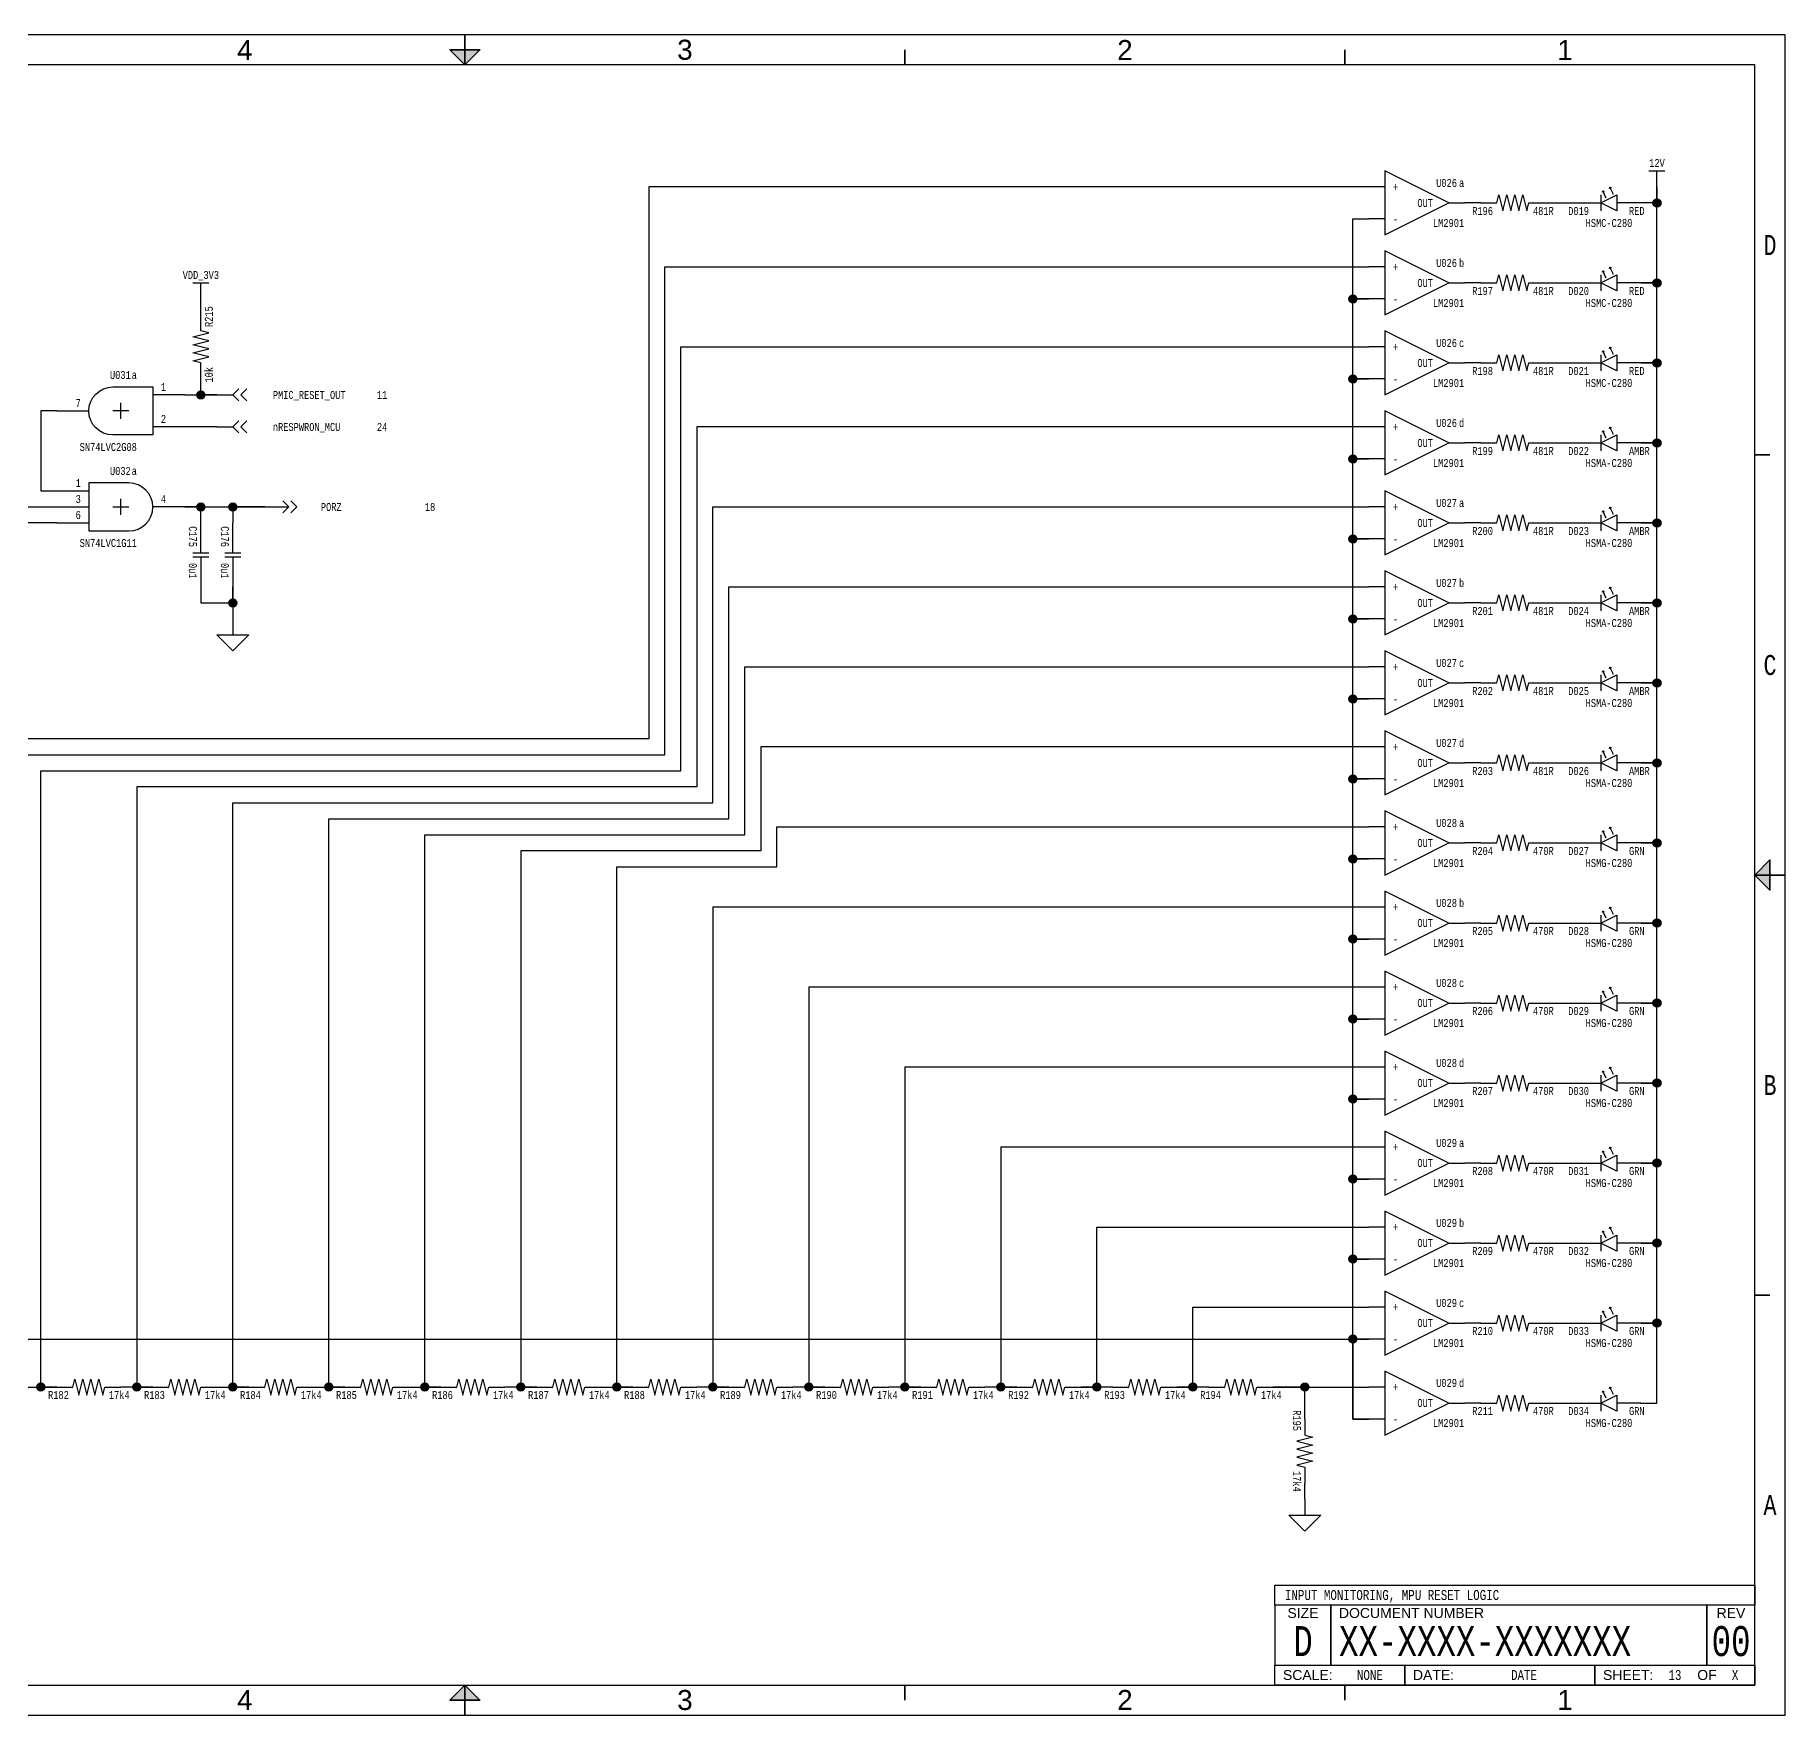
# Paper-space layout '13' of a CAD drawing. Header units: inches. Extents: x 0.2 to 16.8, y 0.2 to 10.8.
# Drawn here: x 5.81 to 16.75, y 0.25 to 10.75 of the extents above; entities that cross this region are included whole.
import ezdxf
from ezdxf.enums import TextEntityAlignment as Align

# ---------------------------------------------------------------- set-up
doc = ezdxf.new("R2010")
doc.units = ezdxf.units.IN
doc.header["$MEASUREMENT"] = 0
for name, color, linetype in [('BORDER', 13, 'Continuous'), ('COMPONENT', 14, 'Continuous'), ('SIGNAL', 84, 'Continuous'), ('TEXT', 252, 'Continuous')]:
    doc.layers.add(name, color=color, linetype=linetype)
doc.styles.add('Monotxt_75', font='monotxt.shx', dxfattribs={"width": 0.75})
doc.styles.get("Standard").update_dxf_attribs({"font": 'arial.ttf'})

# ---------------------------------------------------------------- blocks, each defined once
blk = doc.blocks.new('ANSI B Frame')
at = {"layer": 'BORDER', "lineweight": 35}
h = blk.add_hatch(color=256, dxfattribs=at)
h.dxf.hatch_style = 1
h.paths.add_polyline_path([(8.59375, 10.65625), (8.5, 10.65625), (8.5, 10.5625)])
h.paths.add_polyline_path([(8.5, 10.5625), (8.5, 10.65625), (8.40625, 10.65625)])
h = blk.add_hatch(color=256, dxfattribs=at)
h.dxf.hatch_style = 1
h.paths.add_polyline_path([(16.65625, 5.59375), (16.65625, 5.5), (16.5625, 5.5)])
h.paths.add_polyline_path([(16.5625, 5.5), (16.65625, 5.5), (16.65625, 5.40625)])
h = blk.add_hatch(color=256, dxfattribs=at)
h.dxf.hatch_style = 1
h.paths.add_polyline_path([(8.59375, 0.34375), (8.5, 0.34375), (8.5, 0.4375)])
h.paths.add_polyline_path([(8.5, 0.4375), (8.5, 0.34375), (8.40625, 0.34375)])
at = {"layer": 'BORDER'}
for points in [[(0.25, 0.25), (16.75, 0.25), (16.75, 10.75), (0.25, 10.75)], [(0.4375, 0.4375), (16.5625, 0.4375), (16.5625, 10.5625), (0.4375, 10.5625)], [(13.5625, 1.0625), (16.5625, 1.0625), (16.5625, 0.9375), (13.5625, 0.9375)], [(13.5625, 0.9375), (13.5625, 0.5625), (13.9125, 0.5625), (13.9125, 0.9375), (13.9125, 0.5625), (16.2625, 0.5625), (16.2625, 0.9375), (16.2625, 0.5625), (16.5625, 0.5625), (16.5625, 0.9375)], [(16.5625, 0.4375), (15.5625, 0.4375), (15.5625, 0.5625), (15.5625, 0.4375), (14.375, 0.4375), (14.375, 0.5625), (14.375, 0.4375), (13.5625, 0.4375), (13.5625, 0.5625), (16.5625, 0.5625)]]:
    blk.add_lwpolyline(points, close=True, dxfattribs=at)
at = {"layer": 'BORDER', "lineweight": 35}
for points in [[(8.5, 10.5625), (8.5, 10.75)], [(11.25, 10.65625), (11.25, 10.5625)], [(14, 10.65625), (14, 10.5625)], [(16.65625, 8.125), (16.5625, 8.125)], [(16.5625, 5.5), (16.75, 5.5)], [(16.65625, 2.875), (16.5625, 2.875)], [(8.5, 0.4375), (8.5, 0.25)], [(11.25, 0.34375), (11.25, 0.4375)], [(14, 0.34375), (14, 0.4375)]]:
    blk.add_lwpolyline(points, dxfattribs=at)
for points in [[(8.5, 10.5625), (8.59375, 10.65625), (8.40625, 10.65625)], [(16.5625, 5.5), (16.65625, 5.59375), (16.65625, 5.40625)], [(8.5, 0.4375), (8.59375, 0.34375), (8.40625, 0.34375)]]:
    blk.add_lwpolyline(points, close=True, dxfattribs=at)
at = {"layer": 'BORDER', "style": 'Monotxt_75', "width": 0.75}
for s, p in [('D', (16.65625, 9.4375)), ('C', (16.65625, 6.8125)), ('B', (16.65625, 4.1875)), ('A', (16.65625, 1.5625))]:
    blk.add_text(s, height=0.125, dxfattribs=at).set_placement(p, align=Align.MIDDLE_CENTER)
at = {"layer": 'BORDER'}
for s, p in [('SIZE', (13.7375, 0.8875)), ('REV', (16.4125, 0.8875)), ('OF', (16.2625, 0.5))]:
    blk.add_text(s, height=0.0625, dxfattribs=at).set_placement(p, align=Align.MIDDLE_CENTER)
for s, p in [('DOCUMENT NUMBER', (13.9625, 0.8875)), ('SCALE:', (13.6125, 0.5)), ('DATE:', (14.425, 0.5)), ('SHEET:', (15.6125, 0.5))]:
    blk.add_text(s, height=0.0625, dxfattribs=at).set_placement(p, align=Align.MIDDLE_LEFT)
at = {"layer": 'BORDER', "flags": 8}
for tag, p in [('ZN6', (1.625, 10.65787)), ('ZN5', (4.375, 10.66009)), ('ZN4', (7.125, 10.65625)), ('ZN3', (9.875, 10.65796)), ('ZN2', (12.625, 10.65574)), ('ZN1', (15.375, 10.65574)), ('ZN6', (1.625, 0.34375)), ('ZN5', (4.375, 0.34375)), ('ZN4', (7.125, 0.34375)), ('ZN3', (9.875, 0.34375)), ('ZN2', (12.625, 0.34375)), ('ZN1', (15.375, 0.34375))]:
    blk.add_attdef(tag, text='', height=0.125, dxfattribs=at).set_placement(p, align=Align.MIDDLE_CENTER)
at = {"layer": 'TEXT', "style": 'Monotxt_75', "width": 0.75, "flags": 8}
for tag, height, p in [('DESRP', 0.0625, (13.625, 1)), ('DWG_NO', 0.1875, (13.9625, 0.7125))]:
    blk.add_attdef(tag, text='', height=height, dxfattribs=at).set_placement(p, align=Align.MIDDLE_LEFT)
for tag, height, p in [('SHTSZ', 0.1875, (13.7375, 0.7125)), ('REV', 0.1875, (16.4125, 0.7125)), ('SCALE', 0.0625, (14.15625, 0.5)), ('REVDATE', 0.0625, (15.11875, 0.5)), ('CURRSHT', 0.0625, (16.0625, 0.5)), ('LASTSHT', 0.0625, (16.4375, 0.5))]:
    blk.add_attdef(tag, text='', height=height, dxfattribs=at).set_placement(p, align=Align.MIDDLE_CENTER)
blk = doc.blocks.new('FLOAT_GND')
blk.add_lwpolyline([(0, 0), (0, -0.05)])
blk.add_lwpolyline([(-0.05, -0.05), (0.05, -0.05), (0, -0.1)], close=True)
blk = doc.blocks.new('RES')
blk.add_lwpolyline([(-0.2, 0), (-0.1, 0), (-0.0875, 0.05), (-0.0625, -0.05), (-0.0375, 0.05), (-0.0125, -0.05), (0.0125, 0.05), (0.0375, -0.05), (0.0625, 0.05), (0.0875, -0.05), (0.1, 0), (0.2, 0)])
at = {"layer": 'TEXT', "style": 'Monotxt_75', "width": 0.75, "flags": 8}
blk.add_attdef('REFID', text='', height=0.05, dxfattribs=at).set_placement((-0.125, -0.025), align=Align.TOP_RIGHT)
blk.add_attdef('VALUE', text='', height=0.05, dxfattribs=at).set_placement((0.125, -0.025), align=Align.TOP_LEFT)
blk = doc.blocks.new('LED')
for points in [[(-0.2, 0), (-0.05, 0)], [(-0.05, 0.05), (-0.05, 0.05), (-0.05, 0.05), (-0.05, -0.05), (-0.05, -0.05), (-0.05, -0.05)], [(-0.039, 0.075), (-0.042, 0.066)], [(-0.017, 0.031), (-0.039, 0.075)], [(-0.039, 0.075), (-0.03, 0.072)], [(0.006, 0.098), (0.002, 0.088)], [(0.006, 0.098), (0.015, 0.095)], [(0.028, 0.053), (0.006, 0.098)], [(0.2, 0), (0.05, 0)]]:
    blk.add_lwpolyline(points)
blk.add_lwpolyline([(-0.05, 0), (0.05, 0.05), (0.05, -0.05)], close=True)
blk = doc.blocks.new('SUPPLY_BUS')
for points in [[(0, 0), (0.05, 0)], [(0.05, 0.025), (0.05, -0.025)]]:
    blk.add_lwpolyline(points)
blk = doc.blocks.new('CONNECT')
blk.add_hatch(color=256).paths.add_polyline_path([(0.0125, 0, 1), (-0.0125, 0, 1)])
blk.add_circle((0, 0), 0.0125)
blk = doc.blocks.new('FROM_CONN')
for points in [[(0, 0), (0.05, 0)], [(0.06875, 0.01875), (0.05, 0), (0.06875, -0.01875)], [(0.09375, 0.01875), (0.075, 0), (0.09375, -0.01875)]]:
    blk.add_lwpolyline(points)
blk = doc.blocks.new('CAP')
for points in [[(0, 0.0125), (0, 0.2)], [(-0.05, 0.0125), (0.05, 0.0125)], [(-0.05, -0.0125), (0.05, -0.0125)], [(0, -0.0125), (0, -0.2)]]:
    blk.add_lwpolyline(points)
at = {"layer": 'TEXT', "style": 'Monotxt_75', "width": 0.75, "flags": 8}
blk.add_attdef('REFID', text='', height=0.05, rotation=270, dxfattribs=at).set_placement((-0.025, 0.05), align=Align.TOP_RIGHT)
blk.add_attdef('VALUE', text='', height=0.05, rotation=270, dxfattribs=at).set_placement((-0.025, -0.05), align=Align.TOP_LEFT)
blk = doc.blocks.new('AND3')
blk.add_lwpolyline([(0.05, 0.15), (-0.2, 0.15), (-0.2, -0.15), (0.05, -0.15, 1)], format="xyb", close=True)
for points in [[(-0.4, 0.1), (-0.2, 0.1)], [(-0.4, 0), (-0.2, 0)], [(0.4, 0), (0.2, 0)], [(-0.4, -0.1), (-0.2, -0.1)]]:
    blk.add_lwpolyline(points)
at = {"color": 7}
for points in [[(-0.05, 0), (0, 0), (0, 0.05)], [(0, -0.05), (0, 0), (0.05, 0)]]:
    blk.add_lwpolyline(points, dxfattribs=at)
at = {"layer": 'TEXT', "style": 'Monotxt_75', "width": 0.75, "flags": 8}
for tag, p in [('REFID', (0.062, 0.2)), ('INST', (0.1, 0.2)), ('IN1', (-0.25, 0.125)), ('IN2', (-0.25, 0.025)), ('IN3', (-0.25, -0.075))]:
    blk.add_attdef(tag, text='', height=0.05, dxfattribs=at).set_placement(p, align=Align.RIGHT)
blk.add_attdef('OUT', (0.25, 0.025), '', height=0.05, dxfattribs=at)
blk.add_attdef('MFGPN', text='', height=0.05, dxfattribs=at).set_placement((0.1, -0.2), align=Align.TOP_RIGHT)
blk = doc.blocks.new('AND2_FLIP')
blk.add_lwpolyline([(-0.05, 0.15), (0.2, 0.15), (0.2, -0.15), (-0.05, -0.15, -1)], format="xyb", close=True)
for points in [[(-0.4, 0), (-0.2, 0)], [(0.4, 0.1), (0.2, 0.1)], [(0.4, -0.1), (0.2, -0.1)]]:
    blk.add_lwpolyline(points)
at = {"color": 7}
for points in [[(0, -0.05), (0, 0), (-0.05, 0)], [(0.05, 0), (0, 0), (0, 0.05)]]:
    blk.add_lwpolyline(points, dxfattribs=at)
at = {"layer": 'TEXT', "style": 'Monotxt_75', "width": 0.75, "flags": 8}
for tag, p in [('REFID', (0.0625, 0.2)), ('INST', (0.1, 0.2)), ('OUT', (-0.25, 0.025))]:
    blk.add_attdef(tag, text='', height=0.05, dxfattribs=at).set_placement(p, align=Align.RIGHT)
for tag, p in [('IN1', (0.25, 0.125)), ('IN2', (0.25, -0.075))]:
    blk.add_attdef(tag, p, '', height=0.05, dxfattribs=at)
blk.add_attdef('MFGPN', text='', height=0.05, dxfattribs=at).set_placement((0.1, -0.2), align=Align.TOP_RIGHT)
blk = doc.blocks.new('TO_CONN')
for points in [[(0, 0), (0.075, 0)], [(0.05625, 0.01875), (0.075, 0), (0.05625, -0.01875)], [(0.08125, 0.01875), (0.1, 0), (0.08125, -0.01875)]]:
    blk.add_lwpolyline(points)
blk = doc.blocks.new('OPAMP_GEN')
blk.add_lwpolyline([(-0.2, 0.2), (-0.2, -0.2), (0.2, 0)], close=True)
for points in [[(-0.2, 0.1), (-0.3, 0.1)], [(0.2, 0), (0.3, 0)], [(-0.2, -0.1), (-0.3, -0.1)]]:
    blk.add_lwpolyline(points)
at = {"layer": 'TEXT', "style": 'Monotxt_75', "width": 0.75}
for s, p in [('+', (-0.15, 0.1)), ('-', (-0.15, -0.1))]:
    blk.add_text(s, height=0.05, dxfattribs=at).set_placement(p, align=Align.MIDDLE_LEFT)
blk.add_text('OUT', height=0.05, dxfattribs=at).set_placement((0.1, 0), align=Align.MIDDLE_RIGHT)
at = {"layer": 'TEXT', "style": 'Monotxt_75', "width": 0.75, "flags": 8}
for tag, p in [('INP', (-0.225, 0.125)), ('REFID', (0.25, 0.1)), ('INM', (-0.225, -0.075))]:
    blk.add_attdef(tag, text='', height=0.05, dxfattribs=at).set_placement(p, align=Align.RIGHT)
for tag, p in [('INST', (0.2625, 0.1)), ('OUT', (0.225, 0.025))]:
    blk.add_attdef(tag, p, '', height=0.05, dxfattribs=at)
blk.add_attdef('MFGPN', text='', height=0.05, dxfattribs=at).set_placement((0.1, -0.1), align=Align.TOP_LEFT)

psp = doc.layouts.new('13')

# ---------------------------------------------------------------- linework, layer by layer
at = {"layer": 'SIGNAL'}
for points in [[(14.15, 9.8), (9.65, 9.8), (9.65, 6.35), (4.65, 6.35), (4.65, 2.3), (4.75, 2.3), (4.55, 2.3)], [(15.85, 2.2), (15.95, 2.2), (15.95, 2.7), (15.85, 2.7), (15.925, 2.7), (15.95, 2.725), (15.95, 3.2), (15.85, 3.2), (15.925, 3.2), (15.95, 3.225), (15.95, 3.7), (15.85, 3.7), (15.925, 3.7), (15.95, 3.725), (15.95, 4.2), (15.85, 4.2), (15.925, 4.2), (15.95, 4.225), (15.95, 4.7), (15.85, 4.7), (15.925, 4.7), (15.95, 4.725), (15.95, 5.2), (15.85, 5.2), (15.925, 5.2), (15.95, 5.225), (15.95, 5.7), (15.85, 5.7), (15.925, 5.7), (15.95, 5.725), (15.95, 6.2), (15.85, 6.2), (15.925, 6.2), (15.95, 6.225), (15.95, 6.7), (15.85, 6.7), (15.925, 6.7), (15.95, 6.725), (15.95, 7.2), (15.85, 7.2), (15.925, 7.2), (15.95, 7.225), (15.95, 7.7), (15.85, 7.7), (15.925, 7.7), (15.95, 7.725), (15.95, 8.2), (15.85, 8.2), (15.925, 8.2), (15.95, 8.225), (15.95, 8.7), (15.85, 8.7), (15.925, 8.7), (15.95, 8.725), (15.95, 9.2), (15.85, 9.2), (15.925, 9.2), (15.95, 9.225), (15.95, 9.8), (15.95, 9.7), (15.85, 9.7)], [(14.85, 9.7), (14.75, 9.7)], [(15.25, 9.7), (15.45, 9.7)], [(2.95, 2.6), (14.025, 2.6), (14.05, 2.575), (14.05, 2.1), (14.15, 2.1), (14.05, 2.1), (14.05, 2.6), (14.15, 2.6), (14.075, 2.6), (14.05, 2.625), (14.05, 3.1), (14.15, 3.1), (14.075, 3.1), (14.05, 3.125), (14.05, 3.6), (14.15, 3.6), (14.075, 3.6), (14.05, 3.625), (14.05, 4.1), (14.15, 4.1), (14.075, 4.1), (14.05, 4.125), (14.05, 4.6), (14.15, 4.6), (14.075, 4.6), (14.05, 4.625), (14.05, 5.1), (14.15, 5.1), (14.075, 5.1), (14.05, 5.125), (14.05, 5.6), (14.15, 5.6), (14.075, 5.6), (14.05, 5.625), (14.05, 6.1), (14.15, 6.1), (14.075, 6.1), (14.05, 6.125), (14.05, 6.6), (14.15, 6.6), (14.075, 6.6), (14.05, 6.625), (14.05, 7.1), (14.15, 7.1), (14.075, 7.1), (14.05, 7.125), (14.05, 7.6), (14.15, 7.6), (14.075, 7.6), (14.05, 7.625), (14.05, 8.1), (14.15, 8.1), (14.075, 8.1), (14.05, 8.125), (14.05, 8.6), (14.15, 8.6), (14.075, 8.6), (14.05, 8.625), (14.05, 9.1), (14.15, 9.1), (14.075, 9.1), (14.05, 9.125), (14.05, 9.6), (14.15, 9.6)], [(5.15, 2.3), (5.35, 2.3), (5.25, 2.3), (5.25, 6.25), (9.75, 6.25), (9.75, 9.3), (14.15, 9.3)], [(5.05, 9.25), (5.05, 9.15), (4.55, 9.15), (5.75, 9.15), (5.75, 7.8), (5.95, 7.8)], [(14.85, 9.2), (14.75, 9.2)], [(15.25, 9.2), (15.45, 9.2)], [(6.85, 9), (6.85, 9.1)], [(5.75, 2.3), (5.95, 2.3), (5.85, 2.3), (5.85, 6.15), (9.85, 6.15), (9.85, 8.8), (14.15, 8.8)], [(14.85, 8.7), (14.75, 8.7)], [(15.25, 8.7), (15.45, 8.7)], [(6.75, 8.5), (6.95, 8.5), (6.85, 8.5), (6.85, 8.6)], [(5.95, 8.4), (5.85, 8.4), (5.85, 7.9), (5.95, 7.9)], [(14.15, 8.3), (9.95, 8.3), (9.95, 6.05), (6.45, 6.05), (6.45, 2.3), (6.55, 2.3), (6.35, 2.3)], [(6.95, 8.3), (6.75, 8.3)], [(14.85, 8.2), (14.75, 8.2)], [(15.25, 8.2), (15.45, 8.2)], [(5.95, 7.7), (5.55, 7.7), (5.65, 7.7), (5.65, 8.05), (3.15, 8.05), (3.15, 7.8), (3.25, 7.8)], [(6.85, 7.7), (6.85, 7.8), (6.75, 7.8), (7.25, 7.8), (7.05, 7.8), (7.05, 7.7)], [(6.95, 2.3), (7.15, 2.3), (7.05, 2.3), (7.05, 5.95), (10.05, 5.95), (10.05, 7.8), (14.15, 7.8)], [(14.85, 7.7), (14.75, 7.7)], [(15.25, 7.7), (15.45, 7.7)], [(6.85, 7.3), (6.85, 7.2), (7.05, 7.2), (7.05, 7.3), (7.05, 7.1)], [(7.55, 2.3), (7.75, 2.3), (7.65, 2.3), (7.65, 5.85), (10.15, 5.85), (10.15, 7.3), (14.15, 7.3)], [(14.85, 7.2), (14.75, 7.2)], [(15.25, 7.2), (15.45, 7.2)], [(8.15, 2.3), (8.35, 2.3), (8.25, 2.3), (8.25, 5.75), (10.25, 5.75), (10.25, 6.8), (14.15, 6.8)], [(14.85, 6.7), (14.75, 6.7)], [(15.25, 6.7), (15.45, 6.7)], [(14.15, 6.3), (10.35, 6.3), (10.35, 5.65), (8.85, 5.65), (8.85, 2.3), (8.95, 2.3), (8.75, 2.3)], [(14.85, 6.2), (14.75, 6.2)], [(15.25, 6.2), (15.45, 6.2)], [(9.35, 2.3), (9.55, 2.3), (9.45, 2.3), (9.45, 5.55), (10.45, 5.55), (10.45, 5.8), (14.15, 5.8)], [(14.85, 5.7), (14.75, 5.7)], [(15.25, 5.7), (15.45, 5.7)], [(14.15, 5.3), (10.05, 5.3), (10.05, 2.3), (10.15, 2.3), (9.95, 2.3)], [(14.85, 5.2), (14.75, 5.2)], [(15.25, 5.2), (15.45, 5.2)], [(14.15, 4.8), (10.65, 4.8), (10.65, 2.3), (10.75, 2.3), (10.55, 2.3)], [(14.85, 4.7), (14.75, 4.7)], [(15.25, 4.7), (15.45, 4.7)], [(14.15, 4.3), (11.25, 4.3), (11.25, 2.3), (11.35, 2.3), (11.15, 2.3)], [(14.85, 4.2), (14.75, 4.2)], [(15.25, 4.2), (15.45, 4.2)], [(14.15, 3.8), (11.85, 3.8), (11.85, 2.3), (11.95, 2.3), (11.75, 2.3)], [(14.85, 3.7), (14.75, 3.7)], [(15.25, 3.7), (15.45, 3.7)], [(12.55, 2.3), (12.35, 2.3), (12.45, 2.3), (12.45, 3.3), (14.15, 3.3)], [(14.85, 3.2), (14.75, 3.2)], [(15.25, 3.2), (15.45, 3.2)], [(13.15, 2.3), (12.95, 2.3), (13.05, 2.3), (13.05, 2.8), (14.15, 2.8)], [(14.85, 2.7), (14.75, 2.7)], [(15.25, 2.7), (15.45, 2.7)], [(13.75, 2.1), (13.75, 2.3), (13.55, 2.3), (14.15, 2.3)], [(14.85, 2.2), (14.75, 2.2)], [(15.25, 2.2), (15.45, 2.2)], [(13.75, 1.6), (13.75, 1.7)]]:
    psp.add_lwpolyline(points, dxfattribs=at)

# ---------------------------------------------------------------- block references
ref = psp.add_blockref('ANSI B Frame', (0, 0))
ref.add_attrib('SHTSZ', 'D', dxfattribs={"layer": 'TEXT', "height": 0.188, "style": 'Monotxt_75', "width": 0.75}).set_placement((13.738, 0.712), align=Align.MIDDLE_CENTER)
ref.add_attrib('DWG_NO', 'XX-XXXX-XXXXXXX', dxfattribs={"layer": 'TEXT', "height": 0.1875, "style": 'Monotxt_75', "width": 0.75}).set_placement((13.963, 0.712), align=Align.MIDDLE_LEFT)
ref.add_attrib('REV', '00', dxfattribs={"layer": 'TEXT', "height": 0.1875, "style": 'Monotxt_75', "width": 0.75}).set_placement((16.413, 0.712), align=Align.MIDDLE_CENTER)
ref.add_attrib('SCALE', 'NONE', dxfattribs={"layer": 'TEXT', "height": 0.0625, "style": 'Monotxt_75', "width": 0.75}).set_placement((14.156, 0.5), align=Align.MIDDLE_CENTER)
ref.add_attrib('REVDATE', 'DATE', dxfattribs={"layer": 'TEXT', "height": 0.0625, "style": 'Monotxt_75', "width": 0.75}).set_placement((15.119, 0.5), align=Align.MIDDLE_CENTER)
ref.add_attrib('CURRSHT', '13', dxfattribs={"layer": 'TEXT', "height": 0.0625, "style": 'Monotxt_75', "width": 0.75}).set_placement((16.062, 0.5), align=Align.MIDDLE_CENTER)
ref.add_attrib('LASTSHT', 'X', dxfattribs={"layer": 'TEXT', "height": 0.0625, "style": 'Monotxt_75', "width": 0.75}).set_placement((16.438, 0.5), align=Align.MIDDLE_CENTER)
ref.add_attrib('DESRP', 'INPUT MONITORING, MPU RESET LOGIC', dxfattribs={"layer": 'TEXT', "height": 0.0625, "style": 'Monotxt_75', "width": 0.75}).set_placement((13.625, 1), align=Align.MIDDLE_LEFT)
ref.add_attrib('ZN1', '1', dxfattribs={"layer": 'BORDER', "height": 0.125}).set_placement((15.375, 0.344), align=Align.MIDDLE_CENTER)
ref.add_attrib('ZN1', '1', dxfattribs={"layer": 'BORDER', "height": 0.125}).set_placement((15.375, 10.656), align=Align.MIDDLE_CENTER)
ref.add_attrib('ZN2', '2', dxfattribs={"layer": 'BORDER', "height": 0.125}).set_placement((12.625, 0.344), align=Align.MIDDLE_CENTER)
ref.add_attrib('ZN2', '2', dxfattribs={"layer": 'BORDER', "height": 0.125}).set_placement((12.625, 10.656), align=Align.MIDDLE_CENTER)
ref.add_attrib('ZN3', '3', dxfattribs={"layer": 'BORDER', "height": 0.125}).set_placement((9.875, 0.344), align=Align.MIDDLE_CENTER)
ref.add_attrib('ZN3', '3', dxfattribs={"layer": 'BORDER', "height": 0.125}).set_placement((9.875, 10.658), align=Align.MIDDLE_CENTER)
ref.add_attrib('ZN4', '4', dxfattribs={"layer": 'BORDER', "height": 0.125}).set_placement((7.125, 0.344), align=Align.MIDDLE_CENTER)
ref.add_attrib('ZN4', '4', dxfattribs={"layer": 'BORDER', "height": 0.125}).set_placement((7.125, 10.656), align=Align.MIDDLE_CENTER)
at = {"layer": 'COMPONENT'}
for name, p, values in [('OPAMP_GEN', (14.45, 9.7), {'REFID': 'U026', 'INST': 'a', 'MFGPN': 'LM2901'}), ('RES', (15.05, 9.7), {'REFID': 'R196', 'VALUE': '481R'}), ('OPAMP_GEN', (14.45, 9.2), {'REFID': 'U026', 'INST': 'b', 'MFGPN': 'LM2901'}), ('RES', (15.05, 9.2), {'REFID': 'R197', 'VALUE': '481R'}), ('OPAMP_GEN', (14.45, 8.7), {'REFID': 'U026', 'INST': 'c', 'MFGPN': 'LM2901'}), ('RES', (15.05, 8.7), {'REFID': 'R198', 'VALUE': '481R'}), ('OPAMP_GEN', (14.45, 8.2), {'REFID': 'U026', 'INST': 'd', 'MFGPN': 'LM2901'}), ('RES', (15.05, 8.2), {'REFID': 'R199', 'VALUE': '481R'}), ('OPAMP_GEN', (14.45, 7.7), {'REFID': 'U027', 'INST': 'a', 'MFGPN': 'LM2901'}), ('RES', (15.05, 7.7), {'REFID': 'R200', 'VALUE': '481R'}), ('OPAMP_GEN', (14.45, 7.2), {'REFID': 'U027', 'INST': 'b', 'MFGPN': 'LM2901'}), ('RES', (15.05, 7.2), {'REFID': 'R201', 'VALUE': '481R'}), ('OPAMP_GEN', (14.45, 6.7), {'REFID': 'U027', 'INST': 'c', 'MFGPN': 'LM2901'}), ('RES', (15.05, 6.7), {'REFID': 'R202', 'VALUE': '481R'}), ('OPAMP_GEN', (14.45, 6.2), {'REFID': 'U027', 'INST': 'd', 'MFGPN': 'LM2901'}), ('RES', (15.05, 6.2), {'REFID': 'R203', 'VALUE': '481R'}), ('OPAMP_GEN', (14.45, 5.7), {'REFID': 'U028', 'INST': 'a', 'MFGPN': 'LM2901'}), ('RES', (15.05, 5.7), {'REFID': 'R204', 'VALUE': '470R'}), ('OPAMP_GEN', (14.45, 5.2), {'REFID': 'U028', 'INST': 'b', 'MFGPN': 'LM2901'}), ('RES', (15.05, 5.2), {'REFID': 'R205', 'VALUE': '470R'}), ('OPAMP_GEN', (14.45, 4.7), {'REFID': 'U028', 'INST': 'c', 'MFGPN': 'LM2901'}), ('RES', (15.05, 4.7), {'REFID': 'R206', 'VALUE': '470R'}), ('OPAMP_GEN', (14.45, 4.2), {'REFID': 'U028', 'INST': 'd', 'MFGPN': 'LM2901'}), ('RES', (15.05, 4.2), {'REFID': 'R207', 'VALUE': '470R'}), ('OPAMP_GEN', (14.45, 3.7), {'REFID': 'U029', 'INST': 'a', 'MFGPN': 'LM2901'}), ('RES', (15.05, 3.7), {'REFID': 'R208', 'VALUE': '470R'}), ('OPAMP_GEN', (14.45, 3.2), {'REFID': 'U029', 'INST': 'b', 'MFGPN': 'LM2901'}), ('RES', (15.05, 3.2), {'REFID': 'R209', 'VALUE': '470R'}), ('OPAMP_GEN', (14.45, 2.7), {'REFID': 'U029', 'INST': 'c', 'MFGPN': 'LM2901'}), ('RES', (15.05, 2.7), {'REFID': 'R210', 'VALUE': '470R'}), ('RES', (6.15, 2.3), {'REFID': 'R182', 'VALUE': '17k4'}), ('RES', (6.75, 2.3), {'REFID': 'R183', 'VALUE': '17k4'}), ('RES', (7.35, 2.3), {'REFID': 'R184', 'VALUE': '17k4'}), ('RES', (7.95, 2.3), {'REFID': 'R185', 'VALUE': '17k4'}), ('RES', (8.55, 2.3), {'REFID': 'R186', 'VALUE': '17k4'}), ('RES', (9.15, 2.3), {'REFID': 'R187', 'VALUE': '17k4'}), ('RES', (9.75, 2.3), {'REFID': 'R188', 'VALUE': '17k4'}), ('RES', (10.35, 2.3), {'REFID': 'R189', 'VALUE': '17k4'}), ('RES', (10.95, 2.3), {'REFID': 'R190', 'VALUE': '17k4'}), ('RES', (11.55, 2.3), {'REFID': 'R191', 'VALUE': '17k4'}), ('RES', (12.15, 2.3), {'REFID': 'R192', 'VALUE': '17k4'}), ('RES', (12.75, 2.3), {'REFID': 'R193', 'VALUE': '17k4'}), ('RES', (13.35, 2.3), {'REFID': 'R194', 'VALUE': '17k4'}), ('OPAMP_GEN', (14.45, 2.2), {'REFID': 'U029', 'INST': 'd', 'MFGPN': 'LM2901'}), ('RES', (15.05, 2.2), {'REFID': 'R211', 'VALUE': '470R'})]:
    psp.add_blockref(name, p, dxfattribs=at).add_auto_attribs(values)
at = {"layer": 'COMPONENT', "xscale": 2, "yscale": 2, "zscale": 2, "rotation": 90}
for p in [(15.95, 9.8), (6.85, 9.1)]:
    psp.add_blockref('SUPPLY_BUS', p, dxfattribs=at)
at = {"layer": 'COMPONENT'}
ref = psp.add_blockref('LED', (15.65, 9.7), dxfattribs=at)
ref.add_attrib('REFID', 'D019', dxfattribs={"layer": 'TEXT', "height": 0.05, "style": 'Monotxt_75', "width": 0.75}).set_placement((15.525, 9.675), align=Align.TOP_RIGHT)
ref.add_attrib('COLOR', 'RED', dxfattribs={"layer": 'TEXT', "height": 0.05, "style": 'Monotxt_75', "width": 0.75}).set_placement((15.775, 9.675), align=Align.TOP_LEFT)
ref.add_attrib('MFGPN', 'HSMC-C280', dxfattribs={"layer": 'TEXT', "height": 0.05, "style": 'Monotxt_75', "width": 0.75}).set_placement((15.65, 9.6), align=Align.TOP_CENTER)
ref = psp.add_blockref('LED', (15.65, 9.2), dxfattribs=at)
ref.add_attrib('REFID', 'D020', dxfattribs={"layer": 'TEXT', "height": 0.05, "style": 'Monotxt_75', "width": 0.75}).set_placement((15.525, 9.175), align=Align.TOP_RIGHT)
ref.add_attrib('COLOR', 'RED', dxfattribs={"layer": 'TEXT', "height": 0.05, "style": 'Monotxt_75', "width": 0.75}).set_placement((15.775, 9.175), align=Align.TOP_LEFT)
ref.add_attrib('MFGPN', 'HSMC-C280', dxfattribs={"layer": 'TEXT', "height": 0.05, "style": 'Monotxt_75', "width": 0.75}).set_placement((15.65, 9.1), align=Align.TOP_CENTER)
at = {"layer": 'COMPONENT', "rotation": 90}
psp.add_blockref('RES', (6.85, 8.8), dxfattribs=at)
at = {"layer": 'COMPONENT'}
ref = psp.add_blockref('LED', (15.65, 8.7), dxfattribs=at)
ref.add_attrib('REFID', 'D021', dxfattribs={"layer": 'TEXT', "height": 0.05, "style": 'Monotxt_75', "width": 0.75}).set_placement((15.525, 8.675), align=Align.TOP_RIGHT)
ref.add_attrib('COLOR', 'RED', dxfattribs={"layer": 'TEXT', "height": 0.05, "style": 'Monotxt_75', "width": 0.75}).set_placement((15.775, 8.675), align=Align.TOP_LEFT)
ref.add_attrib('MFGPN', 'HSMC-C280', dxfattribs={"layer": 'TEXT', "height": 0.05, "style": 'Monotxt_75', "width": 0.75}).set_placement((15.65, 8.6), align=Align.TOP_CENTER)
ref = psp.add_blockref('AND2_FLIP', (6.35, 8.4), dxfattribs=at)
ref.add_attrib('REFID', 'U031', dxfattribs={"layer": 'TEXT', "height": 0.05, "style": 'Monotxt_75', "width": 0.75}).set_placement((6.412, 8.6), align=Align.RIGHT)
ref.add_attrib('INST', 'a', dxfattribs={"layer": 'TEXT', "height": 0.05, "style": 'Monotxt_75', "width": 0.75}).set_placement((6.45, 8.6), align=Align.RIGHT)
ref.add_attrib('MFGPN', 'SN74LVC2G08', dxfattribs={"layer": 'TEXT', "height": 0.05, "style": 'Monotxt_75', "width": 0.75}).set_placement((6.45, 8.2), align=Align.TOP_RIGHT)
ref.add_attrib('IN1', '1', (6.6, 8.525), dxfattribs={"layer": 'TEXT', "height": 0.05, "style": 'Monotxt_75', "width": 0.75})
ref.add_attrib('IN2', '2', (6.6, 8.325), dxfattribs={"layer": 'TEXT', "height": 0.05, "style": 'Monotxt_75', "width": 0.75})
ref.add_attrib('OUT', '7', dxfattribs={"layer": 'TEXT', "height": 0.05, "style": 'Monotxt_75', "width": 0.75}).set_placement((6.1, 8.425), align=Align.RIGHT)
at = {"layer": 'COMPONENT', "xscale": 2, "yscale": 2, "zscale": 2}
for name, p in [('FROM_CONN', (6.95, 8.5)), ('FROM_CONN', (6.95, 8.3)), ('TO_CONN', (7.25, 7.8)), ('FLOAT_GND', (7.05, 7.1)), ('FLOAT_GND', (13.75, 1.6))]:
    psp.add_blockref(name, p, dxfattribs=at)
at = {"layer": 'COMPONENT'}
ref = psp.add_blockref('LED', (15.65, 8.2), dxfattribs=at)
ref.add_attrib('REFID', 'D022', dxfattribs={"layer": 'TEXT', "height": 0.05, "style": 'Monotxt_75', "width": 0.75}).set_placement((15.525, 8.175), align=Align.TOP_RIGHT)
ref.add_attrib('COLOR', 'AMBR', dxfattribs={"layer": 'TEXT', "height": 0.05, "style": 'Monotxt_75', "width": 0.75}).set_placement((15.775, 8.175), align=Align.TOP_LEFT)
ref.add_attrib('MFGPN', 'HSMA-C280', dxfattribs={"layer": 'TEXT', "height": 0.05, "style": 'Monotxt_75', "width": 0.75}).set_placement((15.65, 8.1), align=Align.TOP_CENTER)
ref = psp.add_blockref('AND3', (6.35, 7.8), dxfattribs=at)
ref.add_attrib('REFID', 'U032', dxfattribs={"layer": 'TEXT', "height": 0.05, "style": 'Monotxt_75', "width": 0.75}).set_placement((6.412, 8), align=Align.RIGHT)
ref.add_attrib('INST', 'a', dxfattribs={"layer": 'TEXT', "height": 0.05, "style": 'Monotxt_75', "width": 0.75}).set_placement((6.45, 8), align=Align.RIGHT)
ref.add_attrib('MFGPN', 'SN74LVC1G11', dxfattribs={"layer": 'TEXT', "height": 0.05, "style": 'Monotxt_75', "width": 0.75}).set_placement((6.45, 7.6), align=Align.TOP_RIGHT)
ref.add_attrib('IN1', '1', dxfattribs={"layer": 'TEXT', "height": 0.05, "style": 'Monotxt_75', "width": 0.75}).set_placement((6.1, 7.925), align=Align.RIGHT)
ref.add_attrib('IN2', '3', dxfattribs={"layer": 'TEXT', "height": 0.05, "style": 'Monotxt_75', "width": 0.75}).set_placement((6.1, 7.825), align=Align.RIGHT)
ref.add_attrib('IN3', '6', dxfattribs={"layer": 'TEXT', "height": 0.05, "style": 'Monotxt_75', "width": 0.75}).set_placement((6.1, 7.725), align=Align.RIGHT)
ref.add_attrib('OUT', '4', (6.6, 7.825), dxfattribs={"layer": 'TEXT', "height": 0.05, "style": 'Monotxt_75', "width": 0.75})
ref = psp.add_blockref('LED', (15.65, 7.7), dxfattribs=at)
ref.add_attrib('REFID', 'D023', dxfattribs={"layer": 'TEXT', "height": 0.05, "style": 'Monotxt_75', "width": 0.75}).set_placement((15.525, 7.675), align=Align.TOP_RIGHT)
ref.add_attrib('COLOR', 'AMBR', dxfattribs={"layer": 'TEXT', "height": 0.05, "style": 'Monotxt_75', "width": 0.75}).set_placement((15.775, 7.675), align=Align.TOP_LEFT)
ref.add_attrib('MFGPN', 'HSMA-C280', dxfattribs={"layer": 'TEXT', "height": 0.05, "style": 'Monotxt_75', "width": 0.75}).set_placement((15.65, 7.6), align=Align.TOP_CENTER)
ref = psp.add_blockref('CAP', (6.85, 7.5), dxfattribs=at)
ref.add_attrib('REFID', 'C175', dxfattribs={"layer": 'TEXT', "height": 0.05, "rotation": 270, "style": 'Monotxt_75', "width": 0.75}).set_placement((6.825, 7.55), align=Align.TOP_RIGHT)
ref.add_attrib('VALUE', '0u1', dxfattribs={"layer": 'TEXT', "height": 0.05, "rotation": 270, "style": 'Monotxt_75', "width": 0.75}).set_placement((6.825, 7.45), align=Align.TOP_LEFT)
ref = psp.add_blockref('CAP', (7.05, 7.5), dxfattribs=at)
ref.add_attrib('REFID', 'C176', dxfattribs={"layer": 'TEXT', "height": 0.05, "rotation": 270, "style": 'Monotxt_75', "width": 0.75}).set_placement((7.025, 7.55), align=Align.TOP_RIGHT)
ref.add_attrib('VALUE', '0u1', dxfattribs={"layer": 'TEXT', "height": 0.05, "rotation": 270, "style": 'Monotxt_75', "width": 0.75}).set_placement((7.025, 7.45), align=Align.TOP_LEFT)
ref = psp.add_blockref('LED', (15.65, 7.2), dxfattribs=at)
ref.add_attrib('REFID', 'D024', dxfattribs={"layer": 'TEXT', "height": 0.05, "style": 'Monotxt_75', "width": 0.75}).set_placement((15.525, 7.175), align=Align.TOP_RIGHT)
ref.add_attrib('COLOR', 'AMBR', dxfattribs={"layer": 'TEXT', "height": 0.05, "style": 'Monotxt_75', "width": 0.75}).set_placement((15.775, 7.175), align=Align.TOP_LEFT)
ref.add_attrib('MFGPN', 'HSMA-C280', dxfattribs={"layer": 'TEXT', "height": 0.05, "style": 'Monotxt_75', "width": 0.75}).set_placement((15.65, 7.1), align=Align.TOP_CENTER)
ref = psp.add_blockref('LED', (15.65, 6.7), dxfattribs=at)
ref.add_attrib('REFID', 'D025', dxfattribs={"layer": 'TEXT', "height": 0.05, "style": 'Monotxt_75', "width": 0.75}).set_placement((15.525, 6.675), align=Align.TOP_RIGHT)
ref.add_attrib('COLOR', 'AMBR', dxfattribs={"layer": 'TEXT', "height": 0.05, "style": 'Monotxt_75', "width": 0.75}).set_placement((15.775, 6.675), align=Align.TOP_LEFT)
ref.add_attrib('MFGPN', 'HSMA-C280', dxfattribs={"layer": 'TEXT', "height": 0.05, "style": 'Monotxt_75', "width": 0.75}).set_placement((15.65, 6.6), align=Align.TOP_CENTER)
ref = psp.add_blockref('LED', (15.65, 6.2), dxfattribs=at)
ref.add_attrib('REFID', 'D026', dxfattribs={"layer": 'TEXT', "height": 0.05, "style": 'Monotxt_75', "width": 0.75}).set_placement((15.525, 6.175), align=Align.TOP_RIGHT)
ref.add_attrib('COLOR', 'AMBR', dxfattribs={"layer": 'TEXT', "height": 0.05, "style": 'Monotxt_75', "width": 0.75}).set_placement((15.775, 6.175), align=Align.TOP_LEFT)
ref.add_attrib('MFGPN', 'HSMA-C280', dxfattribs={"layer": 'TEXT', "height": 0.05, "style": 'Monotxt_75', "width": 0.75}).set_placement((15.65, 6.1), align=Align.TOP_CENTER)
ref = psp.add_blockref('LED', (15.65, 5.7), dxfattribs=at)
ref.add_attrib('REFID', 'D027', dxfattribs={"layer": 'TEXT', "height": 0.05, "style": 'Monotxt_75', "width": 0.75}).set_placement((15.525, 5.675), align=Align.TOP_RIGHT)
ref.add_attrib('COLOR', 'GRN', dxfattribs={"layer": 'TEXT', "height": 0.05, "style": 'Monotxt_75', "width": 0.75}).set_placement((15.775, 5.675), align=Align.TOP_LEFT)
ref.add_attrib('MFGPN', 'HSMG-C280', dxfattribs={"layer": 'TEXT', "height": 0.05, "style": 'Monotxt_75', "width": 0.75}).set_placement((15.65, 5.6), align=Align.TOP_CENTER)
ref = psp.add_blockref('LED', (15.65, 5.2), dxfattribs=at)
ref.add_attrib('REFID', 'D028', dxfattribs={"layer": 'TEXT', "height": 0.05, "style": 'Monotxt_75', "width": 0.75}).set_placement((15.525, 5.175), align=Align.TOP_RIGHT)
ref.add_attrib('COLOR', 'GRN', dxfattribs={"layer": 'TEXT', "height": 0.05, "style": 'Monotxt_75', "width": 0.75}).set_placement((15.775, 5.175), align=Align.TOP_LEFT)
ref.add_attrib('MFGPN', 'HSMG-C280', dxfattribs={"layer": 'TEXT', "height": 0.05, "style": 'Monotxt_75', "width": 0.75}).set_placement((15.65, 5.1), align=Align.TOP_CENTER)
ref = psp.add_blockref('LED', (15.65, 4.7), dxfattribs=at)
ref.add_attrib('REFID', 'D029', dxfattribs={"layer": 'TEXT', "height": 0.05, "style": 'Monotxt_75', "width": 0.75}).set_placement((15.525, 4.675), align=Align.TOP_RIGHT)
ref.add_attrib('COLOR', 'GRN', dxfattribs={"layer": 'TEXT', "height": 0.05, "style": 'Monotxt_75', "width": 0.75}).set_placement((15.775, 4.675), align=Align.TOP_LEFT)
ref.add_attrib('MFGPN', 'HSMG-C280', dxfattribs={"layer": 'TEXT', "height": 0.05, "style": 'Monotxt_75', "width": 0.75}).set_placement((15.65, 4.6), align=Align.TOP_CENTER)
ref = psp.add_blockref('LED', (15.65, 4.2), dxfattribs=at)
ref.add_attrib('REFID', 'D030', dxfattribs={"layer": 'TEXT', "height": 0.05, "style": 'Monotxt_75', "width": 0.75}).set_placement((15.525, 4.175), align=Align.TOP_RIGHT)
ref.add_attrib('COLOR', 'GRN', dxfattribs={"layer": 'TEXT', "height": 0.05, "style": 'Monotxt_75', "width": 0.75}).set_placement((15.775, 4.175), align=Align.TOP_LEFT)
ref.add_attrib('MFGPN', 'HSMG-C280', dxfattribs={"layer": 'TEXT', "height": 0.05, "style": 'Monotxt_75', "width": 0.75}).set_placement((15.65, 4.1), align=Align.TOP_CENTER)
ref = psp.add_blockref('LED', (15.65, 3.7), dxfattribs=at)
ref.add_attrib('REFID', 'D031', dxfattribs={"layer": 'TEXT', "height": 0.05, "style": 'Monotxt_75', "width": 0.75}).set_placement((15.525, 3.675), align=Align.TOP_RIGHT)
ref.add_attrib('COLOR', 'GRN', dxfattribs={"layer": 'TEXT', "height": 0.05, "style": 'Monotxt_75', "width": 0.75}).set_placement((15.775, 3.675), align=Align.TOP_LEFT)
ref.add_attrib('MFGPN', 'HSMG-C280', dxfattribs={"layer": 'TEXT', "height": 0.05, "style": 'Monotxt_75', "width": 0.75}).set_placement((15.65, 3.6), align=Align.TOP_CENTER)
ref = psp.add_blockref('LED', (15.65, 3.2), dxfattribs=at)
ref.add_attrib('REFID', 'D032', dxfattribs={"layer": 'TEXT', "height": 0.05, "style": 'Monotxt_75', "width": 0.75}).set_placement((15.525, 3.175), align=Align.TOP_RIGHT)
ref.add_attrib('COLOR', 'GRN', dxfattribs={"layer": 'TEXT', "height": 0.05, "style": 'Monotxt_75', "width": 0.75}).set_placement((15.775, 3.175), align=Align.TOP_LEFT)
ref.add_attrib('MFGPN', 'HSMG-C280', dxfattribs={"layer": 'TEXT', "height": 0.05, "style": 'Monotxt_75', "width": 0.75}).set_placement((15.65, 3.1), align=Align.TOP_CENTER)
ref = psp.add_blockref('LED', (15.65, 2.7), dxfattribs=at)
ref.add_attrib('REFID', 'D033', dxfattribs={"layer": 'TEXT', "height": 0.05, "style": 'Monotxt_75', "width": 0.75}).set_placement((15.525, 2.675), align=Align.TOP_RIGHT)
ref.add_attrib('COLOR', 'GRN', dxfattribs={"layer": 'TEXT', "height": 0.05, "style": 'Monotxt_75', "width": 0.75}).set_placement((15.775, 2.675), align=Align.TOP_LEFT)
ref.add_attrib('MFGPN', 'HSMG-C280', dxfattribs={"layer": 'TEXT', "height": 0.05, "style": 'Monotxt_75', "width": 0.75}).set_placement((15.65, 2.6), align=Align.TOP_CENTER)
ref = psp.add_blockref('LED', (15.65, 2.2), dxfattribs=at)
ref.add_attrib('REFID', 'D034', dxfattribs={"layer": 'TEXT', "height": 0.05, "style": 'Monotxt_75', "width": 0.75}).set_placement((15.525, 2.175), align=Align.TOP_RIGHT)
ref.add_attrib('COLOR', 'GRN', dxfattribs={"layer": 'TEXT', "height": 0.05, "style": 'Monotxt_75', "width": 0.75}).set_placement((15.775, 2.175), align=Align.TOP_LEFT)
ref.add_attrib('MFGPN', 'HSMG-C280', dxfattribs={"layer": 'TEXT', "height": 0.05, "style": 'Monotxt_75', "width": 0.75}).set_placement((15.65, 2.1), align=Align.TOP_CENTER)
at = {"layer": 'COMPONENT', "rotation": 270}
psp.add_blockref('RES', (13.75, 1.9), dxfattribs=at).add_auto_attribs({'REFID': 'R195', 'VALUE': '17k4'})
at = {"layer": 'SIGNAL', "xscale": 2, "yscale": 2, "zscale": 2}
for p in [(15.95, 9.7), (15.95, 9.2), (14.05, 9.1), (15.95, 8.7), (14.05, 8.6), (6.85, 8.5), (15.95, 8.2), (14.05, 8.1), (6.85, 7.8), (7.05, 7.8), (15.95, 7.7), (14.05, 7.6), (7.05, 7.2), (15.95, 7.2), (14.05, 7.1), (15.95, 6.7), (14.05, 6.6), (14.05, 6.1), (15.95, 6.2), (15.95, 5.7), (14.05, 5.6), (15.95, 5.2), (14.05, 5.1), (15.95, 4.7), (14.05, 4.6), (15.95, 4.2), (14.05, 4.1), (15.95, 3.7), (14.05, 3.6), (15.95, 3.2), (14.05, 3.1), (14.05, 2.6), (15.95, 2.7), (7.05, 2.3), (9.45, 2.3), (11.85, 2.3), (12.45, 2.3), (13.05, 2.3), (13.75, 2.3)]:
    psp.add_blockref('CONNECT', p, dxfattribs=at)
at = {"layer": 'SIGNAL', "xscale": 2, "yscale": 2, "zscale": 2, "rotation": 90}
for p in [(5.85, 2.3), (6.45, 2.3), (7.65, 2.3), (8.25, 2.3), (8.85, 2.3), (10.05, 2.3), (10.65, 2.3), (11.25, 2.3)]:
    psp.add_blockref('CONNECT', p, dxfattribs=at)

# ---------------------------------------------------------------- texts
at = {"layer": 'TEXT', "style": 'Monotxt_75', "width": 0.75}
for s, p in [('12V', (15.95, 9.925)), ('VDD_3V3', (6.85, 9.225))]:
    psp.add_text(s, height=0.05, dxfattribs=at).set_placement(p, align=Align.CENTER)
psp.add_text('R215', height=0.05, rotation=90, dxfattribs=at).set_placement((6.875, 8.925), align=Align.TOP_LEFT)
psp.add_text('10k', height=0.05, rotation=90, dxfattribs=at).set_placement((6.875, 8.675), align=Align.TOP_RIGHT)
for s, p in [('PMIC_RESET_OUT', (7.3, 8.5)), ('11', (7.95, 8.5)), ('nRESPWRON_MCU', (7.3, 8.3)), ('24', (7.95, 8.3)), ('PORZ', (7.6, 7.8)), ('18', (8.25, 7.8))]:
    psp.add_text(s, height=0.05, dxfattribs=at).set_placement(p, align=Align.MIDDLE_LEFT)

doc.saveas('drawing.dxf')
